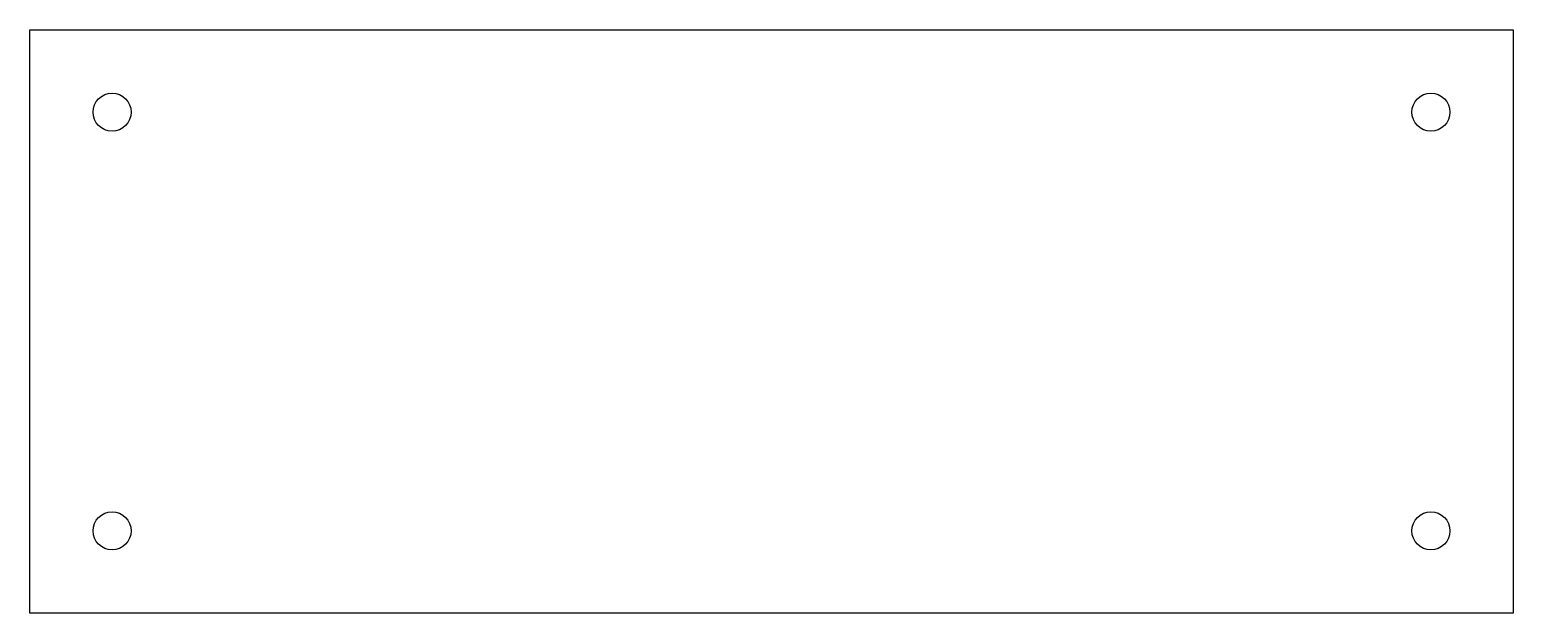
# Model space of a CAD drawing. Header units: millimetres. Extents: x -58 to 58, y -23 to 23.
import ezdxf

# ---------------------------------------------------------------- set-up
doc = ezdxf.new("R2010")
doc.units = ezdxf.units.MM
doc.header["$MEASUREMENT"] = 0

msp = doc.modelspace()

# ---------------------------------------------------------------- linework, layer by layer
msp.add_lwpolyline([(58.5, -23), (-58.5, -23), (-58.5, 23), (58.5, 23)], close=True)
for centre in [(-52, 16.5), (52, 16.5), (-52, -16.5), (52, -16.5)]:
    msp.add_circle(centre, 1.5)

doc.saveas('drawing.dxf')
